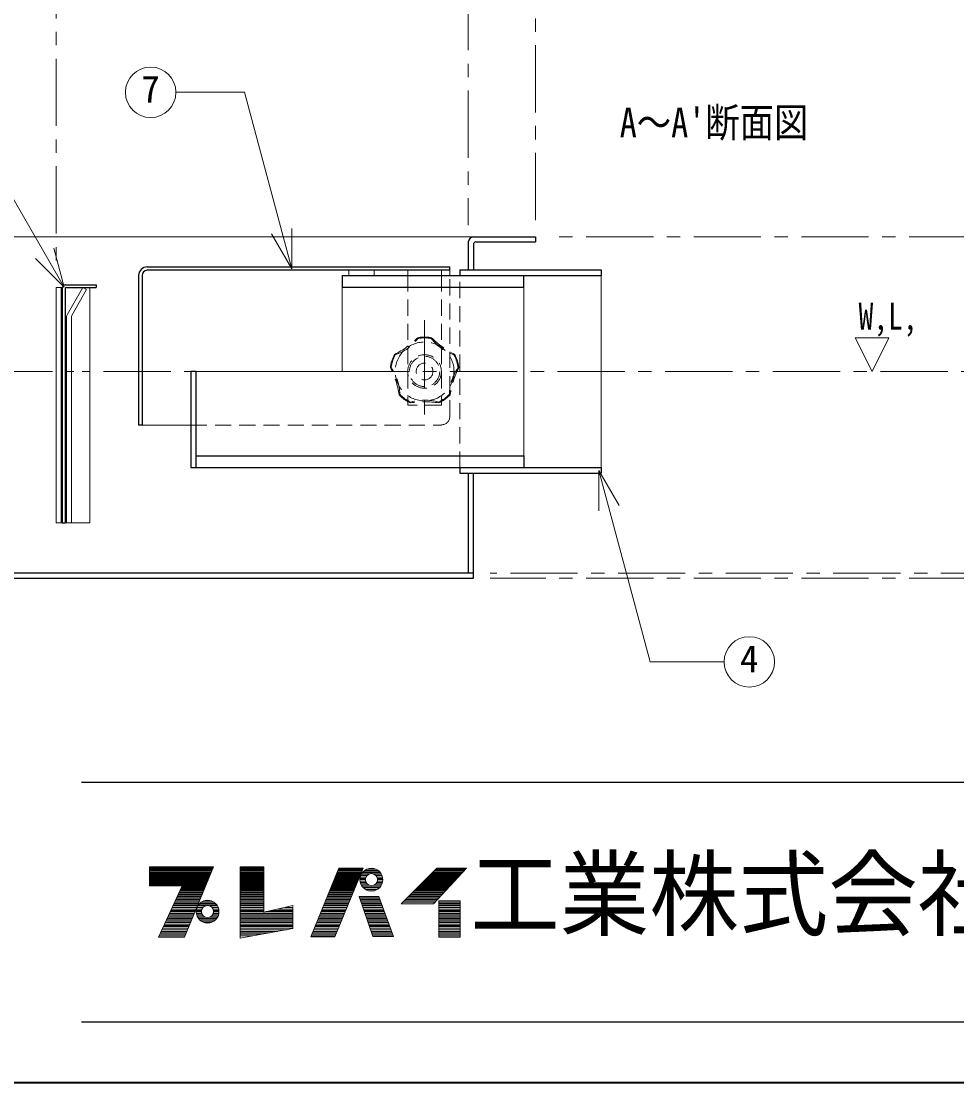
# Model space of a CAD drawing. Units: millimetres at full size, sheet at 1:8; details may follow other scales. Extents: x -1700 to 1540, y -1124 to 1124.
# Drawn here: x -116 to 441, y -1124 to -493 of the extents above; entities that cross this region are included whole.
import ezdxf
from ezdxf.enums import TextEntityAlignment as Align

# ---------------------------------------------------------------- set-up
doc = ezdxf.new("R2010")
doc.units = ezdxf.units.MM
doc.header["$LTSCALE"] = 8
for name, pattern in [('CHAIN1', [8, 5, -1, 1, -1]), ('DASHED1', [1.8, 1.2, -0.6]), ('DOUBLE_CHAIN1', [8.8, 5, -1, 0.6, -0.6, 0.6, -1])]:
    doc.linetypes.add(name, pattern=pattern)
doc.layers.add('0-A', color=4, linetype='Continuous', lineweight=9)
doc.styles.add('ＭＳ ゴシック', font='')
doc.styles.get('ＭＳ ゴシック').set_extended_font_data('MS Gothic')

msp = doc.modelspace()

# ---------------------------------------------------------------- linework, layer by layer
at = {"layer": '0-A', "linetype": 'CHAIN1'}
for p, q in [((190.163, -610.985), (190.163, -360.985)), ((150.163, -405.985), (150.163, -613.985)), ((-94.837, -450.985), (-94.837, -640.985)), ((580.163, -620.985), (200.163, -620.985)), ((124.163, -670.485), (124.163, -731.485)), ((75.163, -700.985), (490.163, -700.985)), ((535.163, -820.985), (163.163, -820.985)), ((580.163, -823.985), (163.163, -823.985))]:
    msp.add_line(p, q, dxfattribs=at)
at = {"layer": '0-A', "color": 7, "lineweight": 18}
for p, q in [((-90.15, -650.75), (-162.858, -524.816)), ((-23.724, -534.98), (17.028, -534.98)), ((45.159, -639.965), (17.028, -534.98)), ((45.159, -639.965), (45.159, -615.965)), ((45.159, -639.965), (33.159, -619.18)), ((-90.15, -650.75), (-96.362, -627.568)), ((-90.15, -650.75), (-107.121, -633.78)), ((114.163, -643.835), (114.163, -640.835)), ((134.163, -643.835), (134.163, -640.835)), ((139.163, -643.835), (139.163, -640.835)), ((229.163, -758.135), (229.163, -643.835)), ((-91.837, -650.985), (-94.837, -650.985)), ((-94.837, -790.985), (-94.837, -650.985)), ((-91.837, -650.985), (-91.837, -790.985)), ((-88.435, -667.289), (-79.022, -650.985)), ((-85.636, -667.637), (-76.772, -652.284)), ((-79.022, -650.985), (-76.772, -652.284)), ((183.163, -650.835), (183.163, -751.135)), ((-88.837, -790.985), (-88.837, -668.789)), ((-85.837, -668.387), (-85.837, -790.985)), ((380.163, -680.985), (390.163, -700.985)), ((380.163, -680.985), (400.163, -680.985)), ((390.163, -700.985), (400.163, -680.985)), ((-14.837, -732.835), (-43.837, -732.835)), ((227.802, -759.842), (258.308, -873.693)), ((227.802, -759.842), (227.802, -783.842)), ((227.802, -759.842), (239.802, -780.627)), ((-91.837, -790.985), (-94.837, -790.985)), ((-85.837, -790.985), (-88.837, -790.985)), ((258.308, -873.693), (302.214, -873.693)), ((-39.494, -996.145), (-1.567, -996.145)), ((-39.494, -996.481), (-1.706, -996.481)), ((-39.494, -996.985), (-1.914, -996.985)), ((-18.662, -1037.473), (-1.358, -995.641)), ((14.602, -995.473), (14.602, -1037.977)), ((28.546, -995.473), (14.602, -995.473)), ((14.602, -996.145), (28.546, -996.145)), ((14.602, -996.481), (28.546, -996.481)), ((14.602, -996.985), (28.546, -996.985)), ((73.234, -996.313), (56.434, -1037.137)), ((70.714, -1037.137), (87.682, -996.313)), ((72.957, -996.985), (87.403, -996.985)), ((73.234, -996.313), (87.682, -996.313)), ((89.797, -996.985), (95.311, -996.985)), ((129.514, -1017.481), (149.17, -996.313)), ((130.69, -996.985), (148.546, -996.985)), ((-39.494, -997.489), (-2.123, -997.489)), ((-39.494, -997.993), (-2.331, -997.993)), ((-39.494, -998.665), (-2.609, -998.665)), ((-2.818, -999.169), (-39.494, -999.169)), ((-39.494, -999.673), (-3.026, -999.673)), ((-39.494, -1000.177), (-3.235, -1000.177)), ((-39.494, -1000.681), (-3.443, -1000.681)), ((-39.494, -1001.185), (-3.651, -1001.185)), ((-39.494, -1001.521), (-3.79, -1001.521)), ((-39.494, -1002.193), (-4.068, -1002.193)), ((-39.494, -1002.697), (-4.277, -1002.697)), ((-39.494, -1003.201), (-4.485, -1003.201)), ((-39.494, -1003.705), (-4.694, -1003.705)), ((14.602, -997.489), (28.546, -997.489)), ((14.602, -997.993), (28.546, -997.993)), ((14.602, -998.665), (28.546, -998.665)), ((14.602, -999.169), (28.546, -999.169)), ((14.602, -999.673), (28.546, -999.673)), ((14.602, -1000.177), (28.546, -1000.177)), ((14.602, -1000.681), (28.546, -1000.681)), ((14.602, -1001.185), (28.546, -1001.185)), ((14.602, -1001.521), (28.546, -1001.521)), ((14.602, -1002.193), (28.546, -1002.193)), ((14.602, -1002.697), (28.546, -1002.697)), ((14.602, -1003.201), (28.546, -1003.201)), ((14.602, -1003.705), (28.546, -1003.705)), ((70.21, -1003.705), (84.609, -1003.705)), ((70.399, -1003.201), (84.819, -1003.201)), ((70.607, -1002.697), (85.028, -1002.697)), ((70.814, -1002.193), (85.238, -1002.193)), ((71.091, -1001.521), (85.517, -1001.521)), ((71.229, -1001.185), (85.657, -1001.185)), ((71.436, -1000.681), (85.866, -1000.681)), ((71.644, -1000.177), (86.076, -1000.177)), ((71.851, -999.673), (86.285, -999.673)), ((72.059, -999.169), (86.495, -999.169)), ((72.266, -998.665), (86.704, -998.665)), ((72.542, -997.993), (86.984, -997.993)), ((72.75, -997.489), (87.178, -997.489)), ((85.754, -1003.201), (88.954, -1003.201)), ((85.787, -1002.529), (89.017, -1002.529)), ((85.924, -1001.689), (89.287, -1001.689)), ((86.238, -1000.681), (89.983, -1000.681)), ((86.55, -1000.009), (90.889, -1000.009)), ((87.078, -999.169), (98.029, -999.169)), ((87.643, -998.497), (97.464, -998.497)), ((88.616, -997.657), (96.491, -997.657)), ((98.558, -1000.009), (94.218, -1000.009)), ((98.87, -1000.681), (95.125, -1000.681)), ((99.184, -1001.689), (95.821, -1001.689)), ((99.321, -1002.529), (96.091, -1002.529)), ((96.154, -1003.201), (99.354, -1003.201)), ((123.97, -1003.705), (142.306, -1003.705)), ((124.474, -1003.201), (142.774, -1003.201)), ((124.978, -1002.697), (143.29, -1002.697)), ((125.482, -1002.193), (143.71, -1002.193)), ((126.154, -1001.521), (144.334, -1001.521)), ((126.49, -1001.185), (144.646, -1001.185)), ((126.994, -1000.681), (145.114, -1000.681)), ((127.498, -1000.177), (145.582, -1000.177)), ((128.002, -999.673), (146.05, -999.673)), ((128.506, -999.169), (146.518, -999.169)), ((129.01, -998.665), (146.986, -998.665)), ((129.682, -997.993), (147.61, -997.993)), ((130.186, -997.489), (148.078, -997.489)), ((-39.494, -1004.209), (-4.902, -1004.209)), ((-39.494, -1004.713), (-5.111, -1004.713)), ((-39.494, -1005.217), (-5.319, -1005.217)), ((-39.494, -1005.721), (-5.528, -1005.721)), ((-39.494, -1006.225), (-5.736, -1006.225)), ((-20.006, -1006.897), (-39.494, -1006.897)), ((-34.118, -1037.473), (-20.006, -1006.897)), ((-7.196, -1009.753), (-21.324, -1009.753)), ((-6.987, -1009.249), (-21.092, -1009.249)), ((-6.709, -1008.577), (-20.782, -1008.577)), ((-6.501, -1008.073), (-20.549, -1008.073)), ((-6.223, -1007.401), (-20.239, -1007.401)), ((-6.014, -1006.897), (-20.006, -1006.897)), ((14.602, -1004.209), (28.546, -1004.209)), ((14.602, -1004.713), (28.546, -1004.713)), ((14.602, -1005.217), (28.546, -1005.217)), ((14.602, -1005.721), (28.546, -1005.721)), ((14.602, -1006.225), (28.546, -1006.225)), ((14.602, -1006.897), (28.546, -1006.897)), ((14.602, -1007.401), (28.546, -1007.401)), ((14.602, -1008.073), (28.546, -1008.073)), ((14.602, -1008.577), (28.546, -1008.577)), ((14.602, -1009.249), (28.546, -1009.249)), ((14.602, -1009.753), (28.546, -1009.753)), ((67.703, -1009.753), (82.096, -1009.753)), ((67.91, -1009.249), (82.305, -1009.249)), ((68.187, -1008.577), (82.584, -1008.577)), ((68.394, -1008.073), (82.794, -1008.073)), ((68.671, -1007.401), (83.073, -1007.401)), ((68.878, -1006.897), (83.283, -1006.897)), ((69.155, -1006.225), (83.562, -1006.225)), ((69.362, -1005.721), (83.772, -1005.721)), ((69.57, -1005.217), (83.981, -1005.217)), ((69.777, -1004.713), (84.19, -1004.713)), ((69.984, -1004.209), (84.4, -1004.209)), ((85.806, -1004.041), (89.053, -1004.041)), ((85.965, -1004.881), (89.37, -1004.881)), ((86.238, -1005.721), (89.983, -1005.721)), ((86.642, -1006.561), (91.261, -1006.561)), ((87.206, -1007.401), (97.902, -1007.401)), ((87.81, -1008.073), (97.298, -1008.073)), ((89.138, -1009.081), (95.969, -1009.081)), ((90.734, -1009.753), (94.374, -1009.753)), ((98.466, -1006.561), (93.846, -1006.561)), ((98.87, -1005.721), (95.125, -1005.721)), ((99.143, -1004.881), (95.738, -1004.881)), ((99.302, -1004.041), (96.054, -1004.041)), ((117.922, -1009.753), (136.69, -1009.753)), ((118.426, -1009.249), (137.158, -1009.249)), ((119.098, -1008.577), (137.782, -1008.577)), ((119.602, -1008.073), (138.25, -1008.073)), ((120.274, -1007.401), (138.874, -1007.401)), ((120.778, -1006.897), (139.342, -1006.897)), ((121.45, -1006.225), (139.966, -1006.225)), ((121.954, -1005.721), (140.434, -1005.721)), ((122.458, -1005.217), (140.902, -1005.217)), ((122.962, -1004.713), (141.37, -1004.713)), ((123.466, -1004.209), (141.838, -1004.209)), ((-9.697, -1015.801), (-24.116, -1015.801)), ((-9.35, -1014.961), (-23.728, -1014.961)), ((-9.072, -1014.289), (-23.418, -1014.289)), ((-23.03, -1013.449), (-8.725, -1013.449)), ((-8.447, -1012.777), (-22.72, -1012.777)), ((-8.169, -1012.105), (-22.358, -1012.105)), ((-22.022, -1011.265), (-7.821, -1011.265)), ((-7.543, -1010.593), (-21.712, -1010.593)), ((-7.228, -1015.801), (-2.544, -1015.801)), ((14.602, -1010.593), (28.546, -1010.593)), ((14.602, -1011.265), (28.546, -1011.265)), ((14.602, -1012.105), (28.546, -1012.105)), ((14.602, -1012.777), (28.546, -1012.777)), ((14.602, -1013.449), (28.546, -1013.449)), ((14.602, -1014.289), (28.546, -1014.289)), ((14.602, -1014.961), (28.546, -1014.961)), ((14.602, -1015.801), (28.546, -1015.801)), ((65.214, -1015.801), (79.582, -1015.801)), ((65.56, -1014.961), (79.931, -1014.961)), ((65.842, -1014.289), (80.21, -1014.289)), ((66.178, -1013.449), (80.559, -1013.449)), ((66.459, -1012.777), (80.839, -1012.777)), ((66.735, -1012.105), (81.118, -1012.105)), ((67.081, -1011.265), (81.467, -1011.265)), ((67.357, -1010.593), (81.747, -1010.593)), ((85.22, -1013.449), (96.984, -1013.449)), ((85.512, -1014.289), (97.294, -1014.289)), ((85.746, -1014.961), (97.541, -1014.961)), ((86.038, -1015.801), (97.851, -1015.801)), ((105.658, -1036.969), (96.922, -1013.281)), ((111.874, -1015.801), (131.074, -1015.801)), ((112.714, -1014.961), (131.854, -1014.961)), ((113.386, -1014.289), (132.478, -1014.289)), ((114.226, -1013.449), (133.258, -1013.449)), ((114.898, -1012.777), (133.882, -1012.777)), ((115.57, -1012.105), (134.506, -1012.105)), ((116.41, -1011.265), (135.286, -1011.265)), ((117.082, -1010.593), (135.91, -1010.593)), ((-12.338, -1022.185), (-27.062, -1022.185)), ((-26.752, -1021.513), (-12.06, -1021.513)), ((-11.713, -1020.673), (-26.364, -1020.673)), ((-11.296, -1019.665), (-25.899, -1019.665)), ((-10.948, -1018.825), (-25.511, -1018.825)), ((-10.67, -1018.153), (-25.201, -1018.153)), ((-10.323, -1017.313), (-24.814, -1017.313)), ((-24.503, -1016.641), (-10.045, -1016.641)), ((-11.686, -1022.185), (-8.486, -1022.185)), ((-11.653, -1021.513), (-8.423, -1021.513)), ((-11.516, -1020.673), (-8.153, -1020.673)), ((-11.202, -1019.665), (-7.457, -1019.665)), ((-10.798, -1018.825), (-6.179, -1018.825)), ((-10.362, -1018.153), (0.59, -1018.153)), ((-9.63, -1017.313), (-0.142, -1017.313)), ((-8.824, -1016.641), (-0.949, -1016.641)), ((1.026, -1018.825), (-3.594, -1018.825)), ((1.43, -1019.665), (-2.315, -1019.665)), ((1.744, -1020.673), (-1.619, -1020.673)), ((1.881, -1021.513), (-1.349, -1021.513)), ((-1.286, -1022.185), (1.914, -1022.185)), ((14.602, -1016.641), (28.546, -1016.641)), ((14.602, -1017.313), (28.546, -1017.313)), ((14.602, -1018.153), (28.546, -1018.153)), ((14.602, -1018.825), (28.546, -1018.825)), ((14.602, -1019.665), (28.546, -1019.665)), ((14.602, -1020.673), (28.546, -1020.673)), ((14.602, -1021.513), (28.546, -1021.513)), ((14.602, -1022.185), (28.546, -1022.185)), ((45.85, -1022.185), (30.051, -1022.185)), ((45.85, -1021.513), (33.06, -1021.513)), ((45.85, -1020.673), (36.822, -1020.673)), ((45.85, -1019.665), (41.336, -1019.665)), ((62.587, -1022.185), (76.93, -1022.185)), ((62.863, -1021.513), (77.208, -1021.513)), ((63.209, -1020.673), (77.557, -1020.673)), ((63.624, -1019.665), (77.976, -1019.665)), ((63.97, -1018.825), (78.325, -1018.825)), ((64.246, -1018.153), (78.604, -1018.153)), ((64.592, -1017.313), (78.953, -1017.313)), ((64.868, -1016.641), (79.233, -1016.641)), ((86.329, -1016.641), (98.161, -1016.641)), ((86.563, -1017.313), (98.409, -1017.313)), ((86.855, -1018.153), (98.719, -1018.153)), ((87.088, -1018.825), (98.966, -1018.825)), ((87.38, -1019.665), (99.276, -1019.665)), ((87.731, -1020.673), (99.648, -1020.673)), ((88.023, -1021.513), (99.958, -1021.513)), ((88.256, -1022.185), (100.206, -1022.185)), ((110.194, -1017.481), (129.514, -1017.481)), ((111.034, -1016.641), (130.294, -1016.641)), ((132.538, -1016.641), (145.306, -1016.641)), ((132.538, -1017.313), (145.306, -1017.313)), ((132.538, -1018.153), (145.306, -1018.153)), ((132.538, -1018.825), (145.306, -1018.825)), ((132.538, -1019.665), (145.306, -1019.665)), ((132.538, -1020.673), (145.306, -1020.673)), ((132.538, -1021.513), (145.306, -1021.513)), ((132.538, -1022.185), (145.306, -1022.185)), ((-15.048, -1028.737), (-30.086, -1028.737)), ((-14.701, -1027.897), (-29.698, -1027.897)), ((-14.354, -1027.057), (-29.311, -1027.057)), ((-14.076, -1026.385), (-29.001, -1026.385)), ((-13.728, -1025.545), (-28.613, -1025.545)), ((-13.381, -1024.705), (-28.225, -1024.705)), ((-12.964, -1023.697), (-27.734, -1023.697)), ((-12.686, -1023.025), (-27.45, -1023.025)), ((-11.634, -1023.025), (-8.387, -1023.025)), ((-11.516, -1023.697), (-8.153, -1023.697)), ((-11.202, -1024.705), (-7.457, -1024.705)), ((-10.798, -1025.545), (-6.179, -1025.545)), ((-10.234, -1026.385), (0.462, -1026.385)), ((-9.63, -1027.057), (-0.142, -1027.057)), ((-8.576, -1027.897), (-1.197, -1027.897)), ((-6.706, -1028.737), (-3.066, -1028.737)), ((1.026, -1025.545), (-3.594, -1025.545)), ((1.43, -1024.705), (-2.315, -1024.705)), ((1.744, -1023.697), (-1.619, -1023.697)), ((1.862, -1023.025), (-1.386, -1023.025)), ((14.602, -1023.025), (45.85, -1023.025)), ((14.602, -1023.697), (45.85, -1023.697)), ((14.602, -1024.705), (45.85, -1024.705)), ((14.602, -1025.545), (45.85, -1025.545)), ((14.602, -1026.385), (45.85, -1026.385)), ((14.602, -1027.057), (45.85, -1027.057)), ((14.602, -1027.897), (45.85, -1027.897)), ((14.602, -1028.737), (45.85, -1028.737)), ((59.891, -1028.737), (74.205, -1028.737)), ((60.236, -1027.897), (74.554, -1027.897)), ((60.582, -1027.057), (74.903, -1027.057)), ((60.859, -1026.385), (75.183, -1026.385)), ((61.204, -1025.545), (75.532, -1025.545)), ((61.55, -1024.705), (75.881, -1024.705)), ((61.965, -1023.697), (76.3, -1023.697)), ((62.241, -1023.025), (76.579, -1023.025)), ((88.548, -1023.025), (100.515, -1023.025)), ((88.782, -1023.697), (100.763, -1023.697)), ((89.132, -1024.705), (101.135, -1024.705)), ((89.424, -1025.545), (101.445, -1025.545)), ((89.698, -1026.385), (101.755, -1026.385)), ((89.949, -1027.057), (102.002, -1027.057)), ((90.241, -1027.897), (102.312, -1027.897)), ((90.533, -1028.737), (102.622, -1028.737)), ((132.538, -1023.025), (145.306, -1023.025)), ((132.538, -1023.697), (145.306, -1023.697)), ((132.538, -1024.705), (145.306, -1024.705)), ((132.538, -1025.545), (145.306, -1025.545)), ((132.538, -1026.385), (145.306, -1026.385)), ((132.538, -1027.057), (145.306, -1027.057)), ((132.538, -1027.897), (145.306, -1027.897)), ((132.538, -1028.737), (145.306, -1028.737)), ((-17.55, -1034.785), (-32.878, -1034.785)), ((-17.203, -1033.945), (-32.49, -1033.945)), ((-16.786, -1032.937), (-32.025, -1032.937)), ((-16.438, -1032.097), (-31.637, -1032.097)), ((-16.021, -1031.089), (-31.172, -1031.089)), ((-15.743, -1030.417), (-30.862, -1030.417)), ((-15.396, -1029.577), (-30.474, -1029.577)), ((14.602, -1029.577), (45.85, -1029.577)), ((14.602, -1030.417), (45.85, -1030.417)), ((14.602, -1031.089), (45.85, -1031.089)), ((14.602, -1032.097), (45.85, -1032.097)), ((14.602, -1032.937), (42.174, -1032.937)), ((14.602, -1033.945), (36.659, -1033.945)), ((14.602, -1034.785), (32.064, -1034.785)), ((57.402, -1034.785), (71.691, -1034.785)), ((57.747, -1033.945), (72.041, -1033.945)), ((58.162, -1032.937), (72.46, -1032.937)), ((58.508, -1032.097), (72.809, -1032.097)), ((58.923, -1031.089), (73.228, -1031.089)), ((59.199, -1030.417), (73.507, -1030.417)), ((59.545, -1029.577), (73.856, -1029.577)), ((90.825, -1029.577), (102.932, -1029.577)), ((91.117, -1030.417), (103.241, -1030.417)), ((91.35, -1031.089), (103.489, -1031.089)), ((91.701, -1032.097), (103.861, -1032.097)), ((92.05, -1032.937), (104.171, -1032.937)), ((92.343, -1033.945), (104.543, -1033.945)), ((92.635, -1034.785), (104.852, -1034.785)), ((132.538, -1029.577), (145.306, -1029.577)), ((132.538, -1030.417), (145.306, -1030.417)), ((132.538, -1031.089), (145.306, -1031.089)), ((132.538, -1032.097), (145.306, -1032.097)), ((132.538, -1032.937), (145.306, -1032.937)), ((132.538, -1033.945), (145.306, -1033.945)), ((132.538, -1034.785), (145.306, -1034.785)), ((-34.118, -1037.473), (-18.662, -1037.473)), ((-18.315, -1036.633), (-33.73, -1036.633)), ((-17.898, -1035.625), (-33.265, -1035.625)), ((14.602, -1035.625), (27.469, -1035.625)), ((14.602, -1036.633), (21.954, -1036.633)), ((70.714, -1037.137), (56.434, -1037.137)), ((56.641, -1036.633), (70.923, -1036.633)), ((57.056, -1035.625), (71.342, -1035.625)), ((92.927, -1035.625), (105.162, -1035.625)), ((93.277, -1036.633), (105.534, -1036.633)), ((93.394, -1036.969), (105.658, -1036.969)), ((132.538, -1035.625), (145.306, -1035.625)), ((132.538, -1036.633), (145.306, -1036.633))]:
    msp.add_line(p, q, dxfattribs=at)
at = {"layer": '0-A'}
for p, q in [((153.163, -620.985), (-852.837, -620.985)), ((79.163, -643.835), (79.163, -640.835)), ((94.163, -643.835), (94.163, -640.835)), ((-91.837, -650.985), (-91.087, -650.985)), ((-74.837, -790.985), (-74.837, -650.985)), ((75.163, -650.835), (75.163, -700.985)), ((-11.837, -700.985), (75.163, -700.985)), ((-91.837, -790.985), (-91.087, -790.985)), ((-89.587, -790.985), (-88.837, -790.985)), ((-85.837, -790.985), (-74.837, -790.985))]:
    msp.add_line(p, q, dxfattribs=at)
at = {"layer": '0-A', "color": 5, "lineweight": 25}
for p, q in [((150.163, -623.985), (150.163, -640.485)), ((153.163, -620.985), (190.163, -620.985)), ((154.663, -623.985), (190.163, -623.985)), ((190.163, -620.985), (190.163, -623.985)), ((153.163, -625.485), (153.163, -640.485)), ((-45.837, -643.835), (-45.837, -732.835)), ((-43.837, -643.835), (-43.837, -732.835)), ((-40.837, -638.835), (139.163, -638.835)), ((139.163, -640.835), (-40.837, -640.835)), ((75.163, -643.835), (229.163, -643.835)), ((139.163, -640.835), (139.163, -638.835)), ((145.163, -640.485), (145.163, -643.835)), ((145.163, -640.485), (229.163, -640.485)), ((229.163, -640.485), (229.163, -643.835)), ((-89.587, -649.485), (-71.087, -649.485)), ((-71.087, -649.485), (-71.087, -650.985)), ((-91.087, -790.985), (-91.087, -650.985)), ((-89.587, -651.735), (-89.587, -790.985)), ((-88.837, -650.985), (-71.087, -650.985)), ((-14.837, -700.985), (-14.837, -758.135)), ((-11.837, -700.985), (-14.837, -700.985)), ((-11.837, -700.985), (-11.837, -758.135)), ((-43.837, -732.835), (-45.837, -732.835)), ((-14.837, -758.135), (229.163, -758.135)), ((150.163, -761.485), (150.163, -820.985)), ((153.163, -823.985), (153.163, -761.485)), ((229.163, -758.135), (229.163, -761.485)), ((-91.087, -790.985), (-89.587, -790.985)), ((153.163, -820.985), (-852.837, -820.985)), ((-852.837, -823.985), (153.163, -823.985))]:
    msp.add_line(p, q, dxfattribs=at)
at = {"layer": '0-A', "linetype": 'DASHED1'}
for p, q in [((114.163, -643.835), (114.163, -720.985)), ((139.163, -727.71), (139.163, -643.835)), ((-14.837, -732.835), (134.163, -732.835))]:
    msp.add_line(p, q, dxfattribs=at)
at = {"layer": '0-A', "color": 7, "linetype": 'DASHED1', "lineweight": 18}
msp.add_line((145.163, -758.135), (145.163, -643.835), dxfattribs=at)
at = {"layer": '0-A', "linetype": 'DOUBLE_CHAIN1'}
msp.add_line((-841.117, -700.985), (-14.837, -700.985), dxfattribs=at)
at = {"layer": '0-A', "color": 6, "lineweight": 25}
for p, q in [((-79.837, -945.128), (1504.163, -945.128)), ((1504.163, -1087.985), (-79.837, -1087.985))]:
    msp.add_line(p, q, dxfattribs=at)
at = {"layer": '0-A', "color": 1, "lineweight": 40}
msp.add_line((1540.163, -1123.985), (-1699.837, -1123.985), dxfattribs=at)
at = {"layer": '0-A', "color": 5, "lineweight": 25}
for points in [[(75.163, -643.835), (75.163, -650.835), (183.163, -650.835), (183.163, -643.835)], [(-11.837, -751.135), (183.163, -751.135), (183.163, -758.135)], [(145.163, -758.135), (145.163, -761.485), (229.163, -761.485)]]:
    msp.add_lwpolyline(points, dxfattribs=at)
at = {"layer": '0-A', "linetype": 'DASHED1'}
msp.add_lwpolyline([(134.163, -643.835), (134.163, -720.985), (114.163, -720.985)], dxfattribs=at)
at = {"layer": '0-A', "color": 7, "lineweight": 18}
for points in [[(-39.494, -1006.897), (-39.494, -995.641), (-1.358, -995.641)], [(14.602, -1037.977), (45.85, -1032.265), (45.85, -1018.657), (28.546, -1022.521), (28.546, -995.473)], [(110.194, -1017.481), (131.362, -996.313), (149.17, -996.313)], [(93.394, -1036.969), (85.162, -1013.281), (96.922, -1013.281)]]:
    msp.add_lwpolyline(points, dxfattribs=at)
msp.add_lwpolyline([(132.538, -1015.801), (132.538, -1037.473), (145.306, -1037.473), (145.306, -1015.801)], close=True, dxfattribs=at)
for centre, radius in [((-38.724, -534.98), 15), ((317.214, -873.693), 15), ((92.554, -1003.201), 6.8), ((92.554, -1003.201), 3.6), ((-4.886, -1022.185), 6.8), ((-4.886, -1022.185), 3.6)]:
    msp.add_circle(centre, radius, dxfattribs=at)
at = {"layer": '0-A', "linetype": 'DASHED1'}
for radius in [17.5, 10, 9, 5]:
    msp.add_circle((124.163, -700.985), radius, dxfattribs=at)
at = {"layer": '0-A', "color": 5, "lineweight": 25}
for centre, radius in [((153.163, -623.985), 3), ((154.663, -625.485), 1.5), ((-40.837, -643.835), 5), ((-40.837, -643.835), 3), ((-89.587, -650.985), 1.5), ((-88.837, -651.735), 0.75)]:
    msp.add_arc(centre, radius, 90, 180, dxfattribs=at)
at = {"layer": '0-A', "color": 7, "lineweight": 18}
for centre, radius, start, end in [((-88.087, -652.485), 3, 90, 92.27697), ((-85.837, -668.789), 3, 150, 180), ((-84.337, -668.387), 1.5, 150, 180)]:
    msp.add_arc(centre, radius, start, end, dxfattribs=at)
at = {"layer": '0-A', "linetype": 'DASHED1'}
for centre, radius, start, end in [((81.283, -641.966), 54.951, 297.11306, 314.88694), ((97.081, -663.71), 29.075, 289.44958, 322.55042), ((124.163, -700.985), 20.5, 78.46304, 101.53696), ((124.163, -700.985), 20, 78.46304, 101.53696), ((151.245, -663.71), 29.075, 217.44958, 250.55042), ((167.043, -641.966), 54.951, 225.11306, 242.88694), ((124.163, -700.985), 20.5, 150.46304, 173.53696), ((124.163, -700.985), 20, 150.46304, 173.53696), ((124.163, -700.985), 20, 6.46304, 29.53696), ((124.163, -700.985), 20.5, 6.46304, 29.53696), ((54.782, -723.528), 54.951, 9.11306, 26.88694), ((80.344, -715.223), 29.075, 1.44958, 34.55042), ((167.982, -715.223), 29.075, 145.44958, 178.55042), ((193.544, -723.528), 54.951, 153.11306, 170.88694), ((124.163, -700.985), 20.5, 222.46304, 245.53696), ((124.163, -700.985), 20, 222.46304, 245.53696), ((124.163, -773.936), 54.951, 81.11306, 98.88694), ((124.163, -747.06), 29.075, 73.44958, 106.55042), ((124.163, -700.985), 20, 294.46304, 317.53696), ((124.163, -700.985), 20.5, 294.46304, 317.53696), ((134.163, -727.71), 5, 270, 0)]:
    msp.add_arc(centre, radius, start, end, dxfattribs=at)

# ---------------------------------------------------------------- texts
at = {"layer": '0-A', "color": 7, "style": 'ＭＳ ゴシック'}
for s, p in [('7', (-44.224, -545.98)), ('4', (311.714, -884.693))]:
    msp.add_text(s, height=16.13, dxfattribs=at).set_placement(p, align=Align.BOTTOM_LEFT)
for s, height, width, p in [("A～A'断面図", 17.6, 0.85, (240.163, -566.985)), ('W,L,', 16.13, 0.8, (382.163, -680.985)), ('工業株式会社', 41.06, 0.95, (151.306, -1044.557))]:
    msp.add_text(s, height=height, dxfattribs=dict(at, width=width)).set_placement(p, align=Align.BOTTOM_LEFT)

doc.saveas('drawing.dxf')
